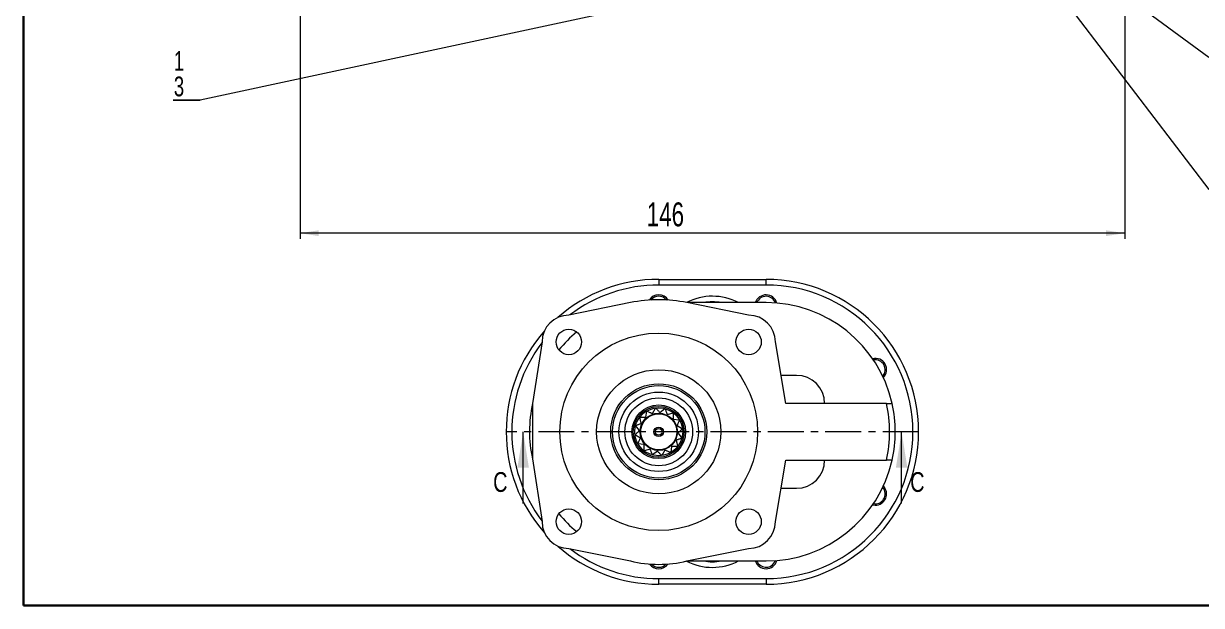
# Model space of a CAD drawing. Header units: millimetres. Extents: x 20 to 415, y 5 to 292.
# Drawn here: x 20 to 228.5, y 5 to 108.1 of the extents above; entities that cross this region are included whole.
import ezdxf

# ---------------------------------------------------------------- set-up
doc = ezdxf.new("R2010")
doc.units = ezdxf.units.MM
doc.linetypes.add('CENTER', pattern=[10.16, 6.35, -1.27, 1.27, -1.27])
doc.styles.add('SLDTEXTSTYLE0', font='TXT', dxfattribs={"width": 0.7})
doc.styles.add('SLDTEXTSTYLE2', font='TXT', dxfattribs={"width": 0.75})
doc.dimstyles.new('SLDDIMSTYLE0', dxfattribs={"dimtxt": 4.10931, "dimasz": 3.302, "dimexe": 0, "dimexo": 0.0625, "dimgap": 1.027327, "dimtad": 2, "dimdec": 3, "dimrnd": 1e-09, "dimzin": 12, "dimdsep": 46, "dimtxsty": 'SLDTEXTSTYLE0', "dimsah": 1, "dimcen": 0.09, "dimadec": 0, "dimazin": 3, "dimtfac": 1, "dimtdec": 3, "dimtofl": 0, "dimtmove": 0, "dimatfit": 3, "dimfxl": 0, "dimfrac": 2, "dimtolj": 1, "dimtzin": 12, "dimarcsym": 0})

# ---------------------------------------------------------------- blocks, each defined once
blk = doc.blocks.new('SW_NOTE_2')
at = {"color": 0, "linetype": 'Continuous', "lineweight": 0}
for p, q in [((-0.1, -4.18), (4.64, -4.18)), ((4.64, -4.18), (-0.1, -4.18)), ((-0.1, -4.18), (4.64, -4.18)), ((4.64, -4.18), (-0.1, -4.18)), ((-0.1, -4.18), (4.64, -4.18)), ((4.64, -4.18), (-0.1, -4.18))]:
    blk.add_line(p, q, dxfattribs=at)
at = {"color": 0, "linetype": 'Continuous', "lineweight": 0, "char_height": 3.5, "attachment_point": 1, "style": 'SLDTEXTSTYLE0'}
for s, insert in [('1', (0, 4.51)), ('3', (0, -0.01))]:
    blk.add_mtext(s, dxfattribs=dict(at, insert=insert))
blk = doc.blocks.new('_D_1')
at = {"color": 7, "linetype": 'Continuous', "lineweight": 0}
for p, q in [((68.94, 140.93), (68.94, 69.93)), ((214.94, 140.93), (214.94, 69.93)), ((214.94, 70.93), (68.94, 70.93))]:
    blk.add_line(p, q, dxfattribs=at)
for points in [[(68.94, 70.93), (72.25, 70.42), (72.25, 71.44)], [(214.94, 70.93), (211.64, 71.44), (211.64, 70.42)]]:
    blk.add_solid(points, dxfattribs=at)
at = {"color": 7, "linetype": 'Continuous', "lineweight": 0, "insert": (130.32, 76.38), "char_height": 4.233, "attachment_point": 1, "style": 'SLDTEXTSTYLE0'}
blk.add_mtext('146', dxfattribs=at)

msp = doc.modelspace()

# ---------------------------------------------------------------- linework, layer by layer
at = {"color": 7, "linetype": 'Continuous', "lineweight": 30}
for p, q in [((20, 292), (20, 5)), ((20, 5), (415, 5))]:
    msp.add_line(p, q, dxfattribs=at)
at = {"color": 7, "linetype": 'Continuous', "lineweight": 0}
for p, q in [((193.5974, 128.8329), (229.8225, 102.0786)), ((156.1325, 117.0239), (51.2426, 94.5046)), ((201.0561, 116.4016), (229.8225, 78.6466)), ((108.4441, 23.0523), (108.4441, 35.7523)), ((175.4441, 23.0523), (175.4441, 35.7523))]:
    msp.add_line(p, q, dxfattribs=at)
at = {"color": 7, "linetype": 'Continuous', "lineweight": 15}
for p, q in [((132.4441, 62.7523), (132.4441, 61.7523)), ((132.4441, 62.7523), (151.4441, 62.7523)), ((151.4441, 61.7523), (151.4441, 62.7523)), ((151.4441, 61.7523), (132.4441, 61.7523)), ((127.4441, 58.6273), (116.5342, 56.4122)), ((148.354, 56.4122), (137.4441, 58.6273)), ((151.4441, 58.6273), (137.4441, 58.6273)), ((111.7842, 51.6622), (110.1223, 40.7523)), ((154.9441, 40.7523), (153.104, 51.6622)), ((156.8096, 45.7523), (154.1008, 45.7523)), ((110.1223, 40.7523), (110.0722, 30.9814)), ((131.3352, 39.001), (131.8892, 39.9659)), ((132.6628, 39.1781), (133.5439, 39.8576)), ((172.7396, 40.7523), (154.9441, 40.7523)), ((129.3628, 37.2653), (129.0722, 38.3394)), ((130.1764, 38.3293), (130.3189, 39.4328)), ((133.9571, 38.8336), (135.0312, 39.1242)), ((135.0211, 38.0201), (136.1246, 37.8775)), ((129.0183, 35.971), (128.3389, 36.8521)), ((135.6928, 36.8613), (136.6577, 36.3073)), ((135.8699, 35.5336), (136.5494, 34.6526)), ((129.1954, 34.6434), (128.2305, 35.1974)), ((129.8671, 33.4846), (128.7636, 33.6271)), ((135.5254, 34.2393), (135.816, 33.1653)), ((130.9311, 32.671), (129.8571, 32.3804)), ((132.2254, 32.3265), (131.3444, 31.6471)), ((133.5531, 32.5036), (132.9991, 31.5387)), ((134.7119, 33.1753), (134.5693, 32.0718)), ((110.0722, 30.9814), (111.7842, 19.8424)), ((153.104, 19.8424), (154.9441, 30.7523)), ((154.9441, 30.7523), (172.7396, 30.7523)), ((154.1008, 25.7523), (156.8096, 25.7523)), ((116.5342, 15.0924), (127.4441, 12.8773)), ((137.4441, 12.8773), (148.354, 15.0924)), ((137.4441, 12.8773), (151.4441, 12.8773)), ((132.4441, 9.7523), (151.4441, 9.7523)), ((132.4441, 8.7523), (132.4441, 9.7523)), ((151.4441, 8.7523), (132.4441, 8.7523)), ((151.4441, 9.7523), (151.4441, 8.7523))]:
    msp.add_line(p, q, dxfattribs=at)
at = {"color": 7, "linetype": 'CENTER', "lineweight": 0}
msp.add_line((178.4441, 35.7523), (105.4441, 35.7523), dxfattribs=at)
at = {"color": 7, "linetype": 'Continuous', "lineweight": 15, "flags": 128}
for points in [[(170.3061, 22.8105), (170.3822, 22.7933), (170.7848, 22.7523)], [(152.9092, 12.5452), (153.0807, 12.8825), (153.1004, 12.9374)]]:
    msp.add_lwpolyline(points, dxfattribs=at)
at = {"color": 7, "linetype": 'Continuous', "lineweight": 15}
for centre, radius in [((116.5342, 51.6622), 2.25), ((132.4441, 35.7523), 17.5), ((148.354, 51.6622), 2.25), ((132.4441, 35.7523), 11), ((132.4441, 35.7523), 8.5), ((132.4441, 35.7523), 8.1853), ((132.4441, 35.7523), 7.0355), ((132.4441, 35.7523), 5.9996), ((132.4441, 35.7523), 4.75), ((132.4441, 35.7523), 4.5), ((132.4441, 35.7523), 4.25), ((132.4441, 35.7523), 3.2948), ((132.4441, 35.7523), 3.25), ((132.4441, 35.7523), 3.2), ((132.4441, 35.7523), 0.85), ((132.4441, 35.7523), 0.6), ((116.5342, 19.8424), 2.25), ((148.354, 19.8424), 2.25)]:
    msp.add_circle(centre, radius, dxfattribs=at)
for centre, radius, start, end in [((132.4441, 35.7523), 27, 90, 131.464431), ((151.4441, 35.7523), 27, 270, 90), ((151.4441, 35.7523), 26, 270, 90), ((132.4441, 34.0011), 25.1287, 78.522934, 101.477066), ((132.4441, 58.0023), 2, 32.36477, 147.63523), ((132.4441, 58.0023), 1.75, 38.531161, 141.468839), ((141.9441, 49.7637), 9, 80.013403, 99.986597), ((151.4441, 58.0023), 2, 15.780052, 161.790043), ((151.4441, 58.0023), 1.75, 18.834344, 159.075168), ((151.4441, 35.7523), 22.875, 12.625598, 90), ((116.5342, 51.6622), 4.75, 90, 180), ((148.354, 51.6622), 4.75, 0, 90), ((132.4441, 35.7523), 27, 138.535569, 221.464431), ((132.4441, 35.7523), 22.875, 129.394823, 140.605177), ((170.7848, 46.7523), 2, 315.40906, 103.848957), ((170.7848, 46.7523), 1.75, 318.463352, 100.794665), ((156.8096, 40.7523), 5, 0, 90), ((132.4441, 35.7523), 22.875, 167.374402, 192.038343), ((151.6187, 35.7523), 21.7046, 346.681415, 13.318585), ((151.6187, 35.7523), 22.7046, 347.278091, 12.721909), ((151.4441, 35.7523), 22.875, 270, 347.374402), ((156.8096, 30.7523), 5, 270, 0), ((170.7848, 24.7523), 2, 270, 44.59094), ((170.7848, 24.7523), 1.75, 326.84238, 41.536648), ((170.7848, 24.7523), 1.75, 259.205335, 326.84238), ((132.4441, 35.7523), 22.875, 219.394823, 230.605177), ((116.5342, 19.8424), 4.75, 180, 270), ((148.354, 19.8424), 4.75, 270, 0), ((132.4441, 35.7523), 27, 228.535569, 270), ((132.4441, 33.3543), 21.0785, 256.278183, 283.721817), ((141.9441, 21.741), 9, 260.013403, 279.986597), ((151.4441, 13.5023), 2, 198.209957, 270), ((151.4441, 13.5023), 1.75, 200.924832, 326.84238), ((151.4441, 13.5023), 2, 270, 344.219948), ((132.4441, 13.5023), 2, 215.582676, 270), ((132.4441, 13.5023), 1.75, 222.726159, 317.273841), ((132.4441, 13.5023), 2, 270, 324.417324)]:
    msp.add_arc(centre, radius, start, end, dxfattribs=at)
at = {"color": 8, "linetype": 'Continuous', "lineweight": 15}
for centre, radius, start, end in [((132.4441, 35.7523), 26, 90, 127.255835), ((141.9441, 49.7637), 10, 62.419785, 117.346247), ((132.4441, 35.7523), 26, 142.704922, 217.294109), ((132.4441, 35.7523), 26, 232.744165, 270), ((141.9441, 21.741), 10, 242.686264, 297.580215)]:
    msp.add_arc(centre, radius, start, end, dxfattribs=at)
at = {"color": 7, "linetype": 'Continuous', "lineweight": 15}
for points, knots in [([(131.8892, 39.9659), (131.9446, 39.9095), (132.0555, 39.7965), (132.2218, 39.6272), (132.3784, 39.4677), (132.5254, 39.318), (132.617, 39.2247), (132.6628, 39.1781)], [0, 0, 0, 0, 0.21486558, 0.42973117, 0.64459676, 0.82229834, 1, 1, 1, 1]), ([(133.5439, 39.8576), (133.5735, 39.7842), (133.6327, 39.6374), (133.7216, 39.4173), (133.8052, 39.21), (133.8838, 39.0154), (133.9327, 38.8942), (133.9571, 38.8336)], [0, 0, 0, 0, 0.21486558, 0.42973117, 0.64459676, 0.82229834, 1, 1, 1, 1]), ([(172.7396, 40.7523), (172.8574, 40.7523), (173.093, 40.7523), (173.4059, 40.7523), (173.6374, 40.7523), (173.7513, 40.7523), (173.7621, 40.7523), (173.766, 40.7523)], [0, 0, 0, 0, 0.22198156, 0.44407057, 0.66304636, 0.87650952, 1, 1, 1, 1]), ([(129.0722, 38.3394), (129.1514, 38.3387), (129.3096, 38.3372), (129.5469, 38.3351), (129.7705, 38.333), (129.9803, 38.3311), (130.111, 38.3299), (130.1764, 38.3293)], [0, 0, 0, 0, 0.21486558, 0.42973117, 0.64459676, 0.82229834, 1, 1, 1, 1]), ([(130.3189, 39.4328), (130.3918, 39.4019), (130.5374, 39.34), (130.7558, 39.2472), (130.9616, 39.1597), (131.1547, 39.0777), (131.275, 39.0266), (131.3352, 39.001)], [0, 0, 0, 0, 0.21486558, 0.42973117, 0.64459676, 0.82229834, 1, 1, 1, 1]), ([(135.0312, 39.1242), (135.0305, 39.0451), (135.029, 38.8868), (135.0269, 38.6495), (135.0248, 38.4259), (135.0229, 38.2161), (135.0217, 38.0854), (135.0211, 38.0201)], [0, 0, 0, 0, 0.21486558, 0.42973117, 0.64459676, 0.82229834, 1, 1, 1, 1]), ([(136.1246, 37.8775), (136.0937, 37.8047), (136.0318, 37.659), (135.939, 37.4406), (135.8515, 37.2348), (135.7695, 37.0417), (135.7184, 36.9214), (135.6928, 36.8613)], [0, 0, 0, 0, 0.21486558, 0.42973117, 0.64459676, 0.82229834, 1, 1, 1, 1]), ([(128.2305, 35.1974), (128.287, 35.2528), (128.3999, 35.3637), (128.5692, 35.53), (128.7288, 35.6866), (128.8785, 35.8336), (128.9717, 35.9252), (129.0183, 35.971)], [0, 0, 0, 0, 0.21486558, 0.42973117, 0.64459676, 0.82229834, 1, 1, 1, 1]), ([(128.3389, 36.8521), (128.4123, 36.8817), (128.559, 36.9409), (128.7791, 37.0298), (128.9864, 37.1134), (129.181, 37.192), (129.3022, 37.2409), (129.3628, 37.2653)], [0, 0, 0, 0, 0.21486558, 0.42973117, 0.64459676, 0.82229834, 1, 1, 1, 1]), ([(136.6577, 36.3073), (136.6013, 36.2518), (136.4883, 36.1409), (136.319, 35.9747), (136.1595, 35.818), (136.0098, 35.671), (135.9165, 35.5794), (135.8699, 35.5336)], [0, 0, 0, 0, 0.21486558, 0.42973117, 0.64459676, 0.82229834, 1, 1, 1, 1]), ([(128.7636, 33.6271), (128.7946, 33.7), (128.8565, 33.8456), (128.9493, 34.064), (129.0367, 34.2698), (129.1188, 34.4629), (129.1699, 34.5832), (129.1954, 34.6434)], [0, 0, 0, 0, 0.21486558, 0.42973117, 0.64459676, 0.82229834, 1, 1, 1, 1]), ([(129.8571, 32.3804), (129.8578, 32.4596), (129.8592, 32.6178), (129.8614, 32.8551), (129.8634, 33.0787), (129.8653, 33.2885), (129.8665, 33.4192), (129.8671, 33.4846)], [0, 0, 0, 0, 0.21486558, 0.42973117, 0.64459676, 0.82229834, 1, 1, 1, 1]), ([(136.5494, 34.6526), (136.476, 34.6229), (136.3292, 34.5637), (136.1091, 34.4749), (135.9018, 34.3912), (135.7072, 34.3127), (135.586, 34.2638), (135.5254, 34.2393)], [0, 0, 0, 0, 0.21486558, 0.42973117, 0.64459676, 0.82229834, 1, 1, 1, 1]), ([(131.3444, 31.6471), (131.3147, 31.7205), (131.2555, 31.8672), (131.1667, 32.0873), (131.083, 32.2946), (131.0045, 32.4892), (130.9556, 32.6104), (130.9311, 32.671)], [0, 0, 0, 0, 0.214865583, 0.429731168, 0.644596757, 0.822298339, 1, 1, 1, 1]), ([(132.9991, 31.5387), (132.9436, 31.5952), (132.8327, 31.7081), (132.6665, 31.8774), (132.5098, 32.037), (132.3628, 32.1867), (132.2712, 32.2799), (132.2254, 32.3265)], [0, 0, 0, 0, 0.21486558, 0.42973117, 0.64459676, 0.82229834, 1, 1, 1, 1]), ([(134.5693, 32.0718), (134.4965, 32.1028), (134.3508, 32.1647), (134.1324, 32.2575), (133.9266, 32.3449), (133.7335, 32.427), (133.6132, 32.4781), (133.5531, 32.5036)], [0, 0, 0, 0, 0.21486558, 0.42973117, 0.64459676, 0.82229834, 1, 1, 1, 1]), ([(135.816, 33.1653), (135.7369, 33.166), (135.5786, 33.1674), (135.3413, 33.1696), (135.1177, 33.1716), (134.9079, 33.1735), (134.7772, 33.1747), (134.7119, 33.1753)], [0, 0, 0, 0, 0.21486558, 0.42973117, 0.64459676, 0.82229834, 1, 1, 1, 1]), ([(173.766, 30.7523), (173.755, 30.7523), (173.7332, 30.7523), (173.5631, 30.7523), (173.3116, 30.7523), (173.0218, 30.7523), (172.8238, 30.7523), (172.7396, 30.7523)], [0, 0, 0, 0, 0.207944723, 0.41581295, 0.625871701, 0.840866578, 1, 1, 1, 1])]:
    msp.add_open_spline(points, degree=3, knots=knots, dxfattribs=at)
at = {"color": 7, "linetype": 'Continuous', "lineweight": 0}
for points in [[(108.4441, 35.7523), (107.4281, 29.4023), (109.4601, 29.4023)], [(175.4441, 35.7523), (174.4281, 29.4023), (176.4601, 29.4023)]]:
    msp.add_solid(points, dxfattribs=at)

# ---------------------------------------------------------------- block references
msp.add_blockref('SW_NOTE_2', (46.6051, 98.685), dxfattribs=at)

# ---------------------------------------------------------------- texts
at = {"color": 7, "linetype": 'Continuous', "char_height": 3.5, "attachment_point": 1, "style": 'SLDTEXTSTYLE2'}
for insert in [(103.1337, 28.61), (176.9614, 28.61)]:
    msp.add_mtext('C', dxfattribs=dict(at, insert=insert))

# ---------------------------------------------------------------- dimensions: what is measured, and where the dimension line sits
at = {"color": 7, "linetype": 'Continuous', "lineweight": 0}
dim = msp.add_linear_dim(base=(68.9441, 70.9274), p1=(214.9441, 140.9274), p2=(68.9441, 140.9274), dimstyle='SLDDIMSTYLE0', dxfattribs=at)
dim.commit()
dim.dimension.update_dxf_attribs({"geometry": '_D_1', "text_midpoint": (135.0266, 70.9274), "dimtype": 160})

doc.saveas('drawing.dxf')
